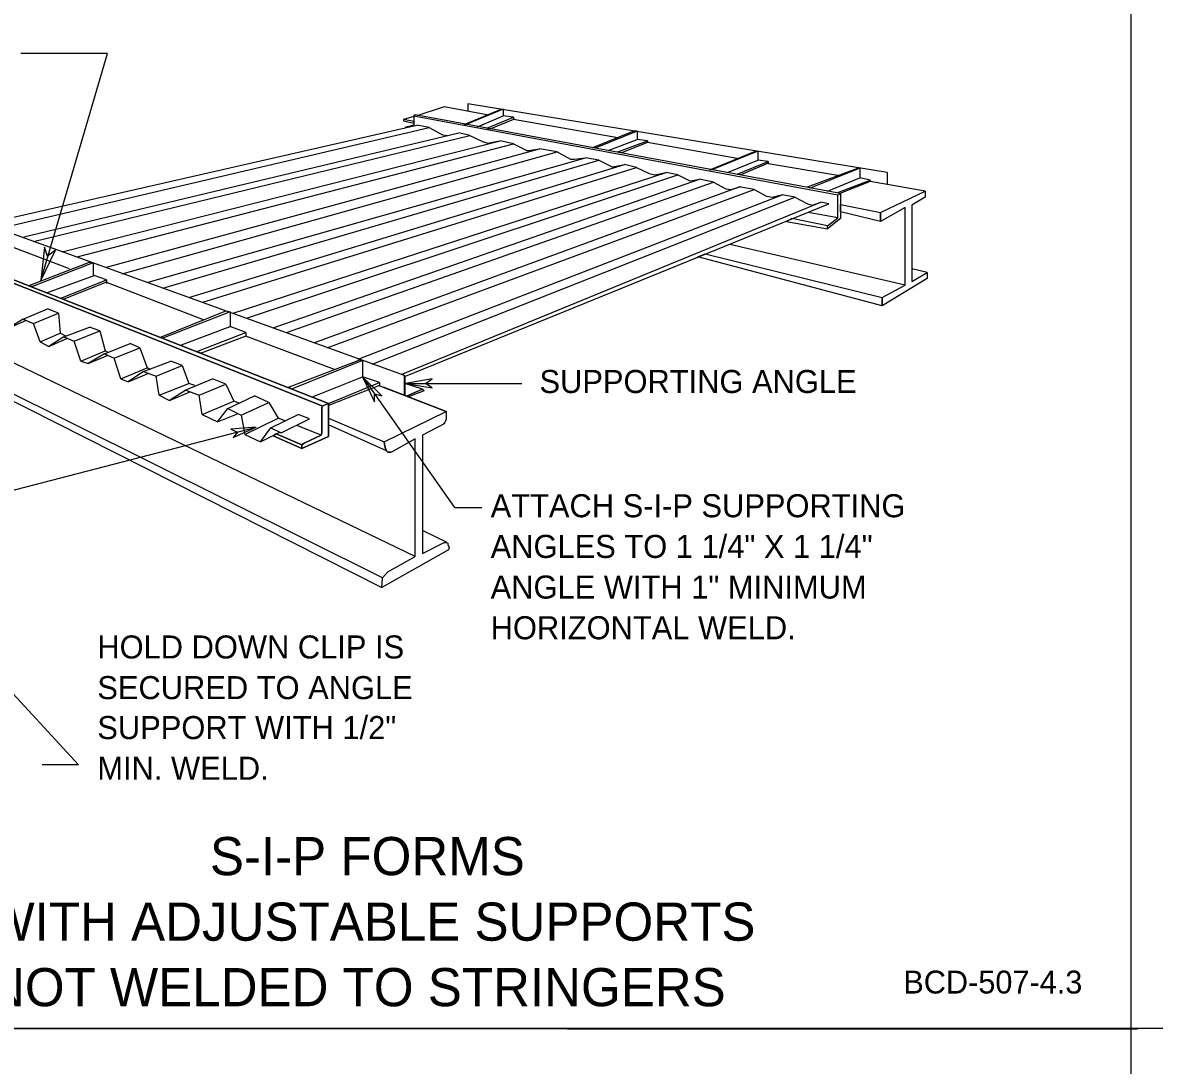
# Model space of a CAD drawing. Extents: x 528.16 to 531.11, y 154.42 to 156.25.
# Drawn here: x 529.899 to 530.401, y 155.399 to 155.861 of the extents above; entities that cross this region are included whole.
import ezdxf

# ---------------------------------------------------------------- set-up
doc = ezdxf.new("R2010")
doc.units = 0
doc.layers.add('Level 1', color=7, linetype='Continuous')
doc.layers.add('Level 4', color=7, linetype='Continuous')

msp = doc.modelspace()

# ---------------------------------------------------------------- linework, layer by layer
at = {"layer": 'Level 1'}
for p, q in [((529.93701, 155.84745), (529.89862, 155.84745)), ((529.90748, 155.74673), (529.93701, 155.84745)), ((529.9603, 155.72147), (529.9895, 155.73328)), ((529.99147, 155.73295), (529.96161, 155.72114)), ((529.9895, 155.73328), (529.99147, 155.73295)), ((529.96161, 155.72114), (529.9603, 155.72147)), ((529.97671, 155.71524), (529.99836, 155.72377)), ((529.99836, 155.72213), (529.97867, 155.71458)), ((529.99836, 155.72377), (529.99836, 155.72213)), ((529.97867, 155.71458), (529.97671, 155.71524)), ((530.0502, 155.70408), (530.09088, 155.64601)), ((530.06923, 155.70113), (530.12073, 155.70113)), ((530.0351, 155.69129), (530.0351, 155.69227)), ((529.87172, 155.64765), (530.00295, 155.68177)), ((530.09088, 155.64601), (530.10302, 155.64601)), ((529.83497, 155.62895), (529.92421, 155.53184)), ((529.92421, 155.53184), (529.90814, 155.53184)), ((529.36877, 155.41503), (530.3937, 155.4147))]:
    msp.add_line(p, q, dxfattribs=at)
for points in [[(529.90748, 155.74673), (529.91404, 155.76018), (529.91043, 155.75756), (529.90912, 155.7615)], [(530.0502, 155.70408), (530.05545, 155.69293), (530.05545, 155.69653), (530.05873, 155.69555)], [(530.06923, 155.70113), (530.08104, 155.69916), (530.07808, 155.70113), (530.08104, 155.7031)], [(530.00295, 155.68177), (529.9918, 155.68079), (529.99475, 155.67947), (529.99278, 155.67718)]]:
    msp.add_lwpolyline(points, close=True, dxfattribs=at)
at = {"layer": 'Level 4'}
for p, q in [((530.39075, 156.21161), (530.39075, 154.46227)), ((530.28281, 155.79463), (530.09678, 155.82514)), ((530.09678, 155.82514), (530.09678, 155.82186)), ((530.07349, 155.82022), (530.07283, 155.81989)), ((530.07349, 155.82022), (530.07283, 155.81989)), ((530.26214, 155.78545), (530.07349, 155.82022)), ((530.26214, 155.78545), (530.07349, 155.82022)), ((530.08629, 155.82383), (530.07415, 155.81989)), ((530.10531, 155.82022), (530.08629, 155.82383)), ((530.09514, 155.81596), (530.11155, 155.82285)), ((530.11253, 155.82285), (530.09613, 155.81596)), ((530.11155, 155.82285), (530.11253, 155.82285)), ((530.11253, 155.82285), (530.11253, 155.81989)), ((529.88255, 155.77199), (530.07415, 155.81563)), ((530.07283, 155.81957), (530.06824, 155.81825)), ((530.07283, 155.81727), (530.06824, 155.81825)), ((530.06824, 155.81825), (530.06824, 155.8176)), ((530.06824, 155.8176), (530.07283, 155.81661)), ((530.07283, 155.81563), (530.0689, 155.81465)), ((530.07283, 155.81989), (530.07283, 155.81563)), ((530.07283, 155.81989), (530.07316, 155.81989)), ((530.07316, 155.81989), (530.07283, 155.81989)), ((530.07283, 155.81989), (530.26083, 155.78479)), ((530.07283, 155.81989), (530.26083, 155.78479)), ((530.07283, 155.81661), (530.07283, 155.81727)), ((530.07972, 155.81465), (530.07415, 155.81563)), ((530.09613, 155.81596), (530.09514, 155.81596)), ((530.10105, 155.81497), (530.11253, 155.81989)), ((530.10531, 155.81432), (530.11713, 155.81924)), ((530.11713, 155.81825), (530.10663, 155.81399)), ((530.11713, 155.81924), (530.11253, 155.81989)), ((530.11713, 155.81924), (530.11713, 155.81825)), ((530.16339, 155.81005), (530.11713, 155.81825)), ((529.88944, 155.77003), (530.07972, 155.81465)), ((529.89993, 155.76609), (530.09285, 155.81235)), ((529.9042, 155.76412), (530.09777, 155.81104)), ((530.09777, 155.81104), (530.09285, 155.81235)), ((530.10663, 155.81399), (530.10531, 155.81432)), ((530.15223, 155.80579), (530.17093, 155.81333)), ((530.17192, 155.813), (530.15322, 155.80546)), ((530.17093, 155.81333), (530.17192, 155.813)), ((530.17192, 155.813), (530.17192, 155.8094)), ((529.91699, 155.75953), (530.11122, 155.80874)), ((529.92356, 155.75723), (530.11713, 155.80743)), ((529.93668, 155.75264), (530.12861, 155.80513)), ((530.11713, 155.80743), (530.11122, 155.80874)), ((530.13648, 155.80382), (530.12861, 155.80513)), ((530.15322, 155.80546), (530.15223, 155.80579)), ((530.15912, 155.80447), (530.17192, 155.8094)), ((530.16339, 155.80382), (530.17651, 155.80874)), ((530.17651, 155.80808), (530.16503, 155.80349)), ((530.17651, 155.80874), (530.17192, 155.8094)), ((530.17651, 155.80874), (530.17651, 155.80808)), ((530.21621, 155.80087), (530.17651, 155.80808)), ((529.94357, 155.74968), (530.13648, 155.80382)), ((529.95505, 155.74608), (530.14895, 155.80119)), ((529.96161, 155.74345), (530.15486, 155.80021)), ((530.15486, 155.80021), (530.14895, 155.80119)), ((530.16503, 155.80349), (530.16339, 155.80382)), ((530.20407, 155.79594), (530.22441, 155.80415)), ((530.22539, 155.80415), (530.20505, 155.79594)), ((530.21194, 155.79463), (530.22539, 155.80021)), ((530.22441, 155.80415), (530.22539, 155.80415)), ((530.22539, 155.80415), (530.22539, 155.80021)), ((530.22999, 155.79955), (530.22539, 155.80021)), ((529.9731, 155.73919), (530.16634, 155.79824)), ((529.97933, 155.73722), (530.17159, 155.79693)), ((530.17159, 155.79693), (530.16634, 155.79824)), ((530.20505, 155.79594), (530.20407, 155.79594)), ((530.21621, 155.79398), (530.22999, 155.79955)), ((530.22999, 155.7989), (530.21785, 155.79365)), ((530.22999, 155.79955), (530.22999, 155.7989)), ((530.26083, 155.79332), (530.22999, 155.79857)), ((530.24738, 155.7884), (530.26969, 155.7966)), ((530.27067, 155.7966), (530.24869, 155.78774)), ((530.26969, 155.7966), (530.27067, 155.7966)), ((530.27067, 155.7966), (530.27067, 155.79234)), ((529.99278, 155.7323), (530.18471, 155.79463)), ((529.99869, 155.73), (530.18996, 155.79365)), ((530.0105, 155.72573), (530.19948, 155.79168)), ((530.0164, 155.72377), (530.20571, 155.79037)), ((530.18996, 155.79365), (530.18471, 155.79463)), ((530.20571, 155.79037), (530.19948, 155.79168)), ((530.21785, 155.79365), (530.21621, 155.79398)), ((530.25623, 155.78643), (530.27067, 155.79234)), ((530.26083, 155.78577), (530.27526, 155.79135)), ((530.27526, 155.79069), (530.26181, 155.78545)), ((530.27526, 155.79135), (530.27067, 155.79234)), ((530.27526, 155.79135), (530.27526, 155.79069)), ((530.29954, 155.78643), (530.27526, 155.79069)), ((530.28281, 155.79463), (530.28281, 155.78938)), ((530.02854, 155.71917), (530.21719, 155.7884)), ((530.03445, 155.71688), (530.22375, 155.78709)), ((530.04823, 155.71195), (530.23622, 155.78479)), ((530.22375, 155.78709), (530.21719, 155.7884)), ((530.2418, 155.78381), (530.23622, 155.78479)), ((530.24869, 155.78774), (530.24738, 155.7884)), ((530.26181, 155.78545), (530.26083, 155.78577)), ((530.26083, 155.78479), (530.26214, 155.78545)), ((530.26083, 155.78479), (530.26214, 155.78545)), ((530.26083, 155.78479), (530.26214, 155.78545)), ((530.26083, 155.78479), (530.26214, 155.78545)), ((530.26083, 155.77462), (530.26083, 155.78479)), ((530.26214, 155.78545), (530.26214, 155.77429)), ((530.27986, 155.77692), (530.29954, 155.78643)), ((530.27986, 155.77692), (530.29954, 155.78643)), ((530.29954, 155.78643), (530.29954, 155.78381)), ((530.05446, 155.70966), (530.2418, 155.78381)), ((530.06726, 155.70507), (530.25328, 155.78151)), ((530.06923, 155.70441), (530.25689, 155.78085)), ((530.25689, 155.78085), (530.25328, 155.78151)), ((530.25427, 155.78118), (530.25427, 155.78118)), ((530.26214, 155.77724), (530.26214, 155.78052)), ((530.26214, 155.78052), (530.27986, 155.77692)), ((530.29954, 155.78381), (530.29364, 155.7802)), ((530.29364, 155.7802), (530.29364, 155.7464)), ((529.86647, 155.7779), (530.06857, 155.70474)), ((530.26083, 155.77462), (530.2477, 155.77692)), ((530.27986, 155.77298), (530.26214, 155.77724)), ((530.29068, 155.77921), (530.27986, 155.77298)), ((530.27986, 155.77298), (530.27986, 155.77692)), ((530.27986, 155.77692), (530.27986, 155.77298)), ((530.29068, 155.74476), (530.29068, 155.77921)), ((530.24049, 155.77429), (530.23819, 155.77298)), ((530.23819, 155.77298), (530.25623, 155.7697)), ((530.25623, 155.77101), (530.24049, 155.77429)), ((530.25623, 155.77101), (530.26083, 155.77462)), ((530.26214, 155.77429), (530.25623, 155.7697)), ((530.25623, 155.7697), (530.25623, 155.77101)), ((530.25623, 155.7697), (530.25623, 155.77101)), ((530.03248, 155.69096), (529.83825, 155.76839)), ((529.83825, 155.76839), (530.03248, 155.69096)), ((529.83825, 155.76839), (530.03248, 155.69096)), ((529.83924, 155.76904), (530.0351, 155.69227)), ((530.0351, 155.69227), (529.83924, 155.76904)), ((530.0351, 155.69227), (529.83924, 155.76904)), ((529.92028, 155.75198), (529.88287, 155.76609)), ((530.29068, 155.74476), (530.21293, 155.76281)), ((529.9019, 155.74444), (529.92913, 155.75493)), ((529.9019, 155.74444), (529.92913, 155.75493)), ((529.92913, 155.75493), (529.93077, 155.75461)), ((529.92913, 155.75493), (529.93077, 155.75461)), ((530.19882, 155.75723), (530.2021, 155.75854)), ((530.28051, 155.73558), (530.19882, 155.75723)), ((530.2021, 155.75854), (530.28051, 155.73919)), ((529.93077, 155.75461), (529.90387, 155.74411)), ((529.93077, 155.75461), (529.90387, 155.74411)), ((529.93077, 155.75461), (529.93077, 155.74903)), ((530.30052, 155.75034), (530.29364, 155.75198)), ((530.29364, 155.7464), (530.30052, 155.75034)), ((530.30052, 155.75034), (530.30052, 155.74772)), ((529.91043, 155.74148), (529.9311, 155.74903)), ((529.91601, 155.73886), (529.93668, 155.74706)), ((529.91601, 155.73886), (529.93668, 155.74706)), ((529.93668, 155.74608), (529.91765, 155.73853)), ((529.93668, 155.74608), (529.91765, 155.73853)), ((529.93668, 155.74706), (529.9311, 155.74903)), ((529.97966, 155.72934), (529.93635, 155.74608)), ((529.93668, 155.74706), (529.93668, 155.74542)), ((529.93668, 155.74706), (529.93668, 155.74542)), ((530.30052, 155.74772), (530.28051, 155.73558)), ((530.28051, 155.73919), (530.29068, 155.74476)), ((529.90387, 155.74411), (529.9019, 155.74444)), ((529.90387, 155.74411), (529.9019, 155.74444)), ((529.91765, 155.73853), (529.91601, 155.73886)), ((529.91765, 155.73853), (529.91601, 155.73886)), ((530.28051, 155.73919), (530.28051, 155.73558)), ((530.28051, 155.73558), (530.28051, 155.73919)), ((530.07349, 155.62436), (529.84941, 155.7323)), ((529.89961, 155.72967), (529.89337, 155.72573)), ((529.89961, 155.72967), (529.91043, 155.73426)), ((529.89961, 155.72967), (529.9042, 155.7277)), ((529.9042, 155.7277), (529.91535, 155.7323)), ((529.91535, 155.7323), (529.91043, 155.73426)), ((529.91535, 155.7323), (529.91601, 155.72344)), ((529.9603, 155.72147), (529.9895, 155.73328)), ((529.99147, 155.73295), (529.96161, 155.72114)), ((529.9895, 155.73328), (529.99147, 155.73295)), ((529.99147, 155.73295), (529.99147, 155.72606)), ((529.83235, 155.72508), (530.05873, 155.61058)), ((530.05906, 155.61484), (529.83301, 155.72737)), ((529.89337, 155.72573), (529.90092, 155.72902)), ((529.90715, 155.7195), (529.9042, 155.7277)), ((529.91765, 155.7218), (529.92913, 155.72606)), ((529.93373, 155.72442), (529.92913, 155.72606)), ((529.96982, 155.71819), (529.99147, 155.72639)), ((529.99836, 155.72377), (529.99147, 155.72639)), ((529.90715, 155.7195), (529.91601, 155.72344)), ((529.91765, 155.7218), (529.91109, 155.71753)), ((529.91109, 155.71753), (529.91929, 155.72114)), ((529.91864, 155.72213), (529.91601, 155.72344)), ((529.91765, 155.7218), (529.92224, 155.71983)), ((529.92224, 155.71983), (529.93373, 155.72442)), ((529.9252, 155.71097), (529.92224, 155.71983)), ((529.93373, 155.72442), (529.93602, 155.71556)), ((529.96161, 155.72114), (529.9603, 155.72147)), ((529.97671, 155.71524), (529.99836, 155.72377)), ((529.99836, 155.72213), (529.97867, 155.71458)), ((529.99836, 155.72377), (529.99836, 155.72213)), ((530.03773, 155.70736), (529.99836, 155.72213)), ((529.90715, 155.7195), (529.91109, 155.71753)), ((529.9252, 155.71097), (529.93602, 155.71556)), ((529.9357, 155.71425), (529.94718, 155.71884)), ((529.93734, 155.71491), (529.93602, 155.71556)), ((529.93996, 155.71228), (529.95144, 155.71688)), ((529.95144, 155.71688), (529.94718, 155.71884)), ((529.95144, 155.71688), (529.95472, 155.70802)), ((529.97867, 155.71458), (529.97671, 155.71524)), ((529.9252, 155.71097), (529.92848, 155.70999)), ((529.9357, 155.71425), (529.92848, 155.70999)), ((529.92848, 155.70999), (529.93734, 155.7136)), ((529.9357, 155.71425), (529.93996, 155.71228)), ((529.94291, 155.7031), (529.93996, 155.71228)), ((529.95308, 155.70638), (529.96522, 155.71097)), ((529.97014, 155.709), (529.96522, 155.71097)), ((530.01739, 155.69949), (530.04888, 155.71163)), ((530.0502, 155.7113), (530.0187, 155.6985)), ((530.04888, 155.71163), (530.0502, 155.7113)), ((530.0502, 155.7113), (530.0502, 155.70408)), ((529.94291, 155.7031), (529.95472, 155.70802)), ((529.95308, 155.70638), (529.94619, 155.70178)), ((529.94619, 155.70178), (529.95538, 155.70572)), ((529.95308, 155.70638), (529.95866, 155.70441)), ((529.95636, 155.70736), (529.95472, 155.70802)), ((529.95866, 155.70441), (529.97014, 155.709)), ((529.97014, 155.709), (529.9731, 155.70113)), ((530.06857, 155.70474), (530.06857, 155.69588)), ((529.94291, 155.7031), (529.94619, 155.70178)), ((529.95997, 155.69588), (529.95866, 155.70441)), ((529.95997, 155.69588), (529.9731, 155.70113)), ((529.97146, 155.69818), (529.9836, 155.7031)), ((529.97572, 155.70014), (529.9731, 155.70113)), ((529.97769, 155.69588), (529.9895, 155.7008)), ((529.9895, 155.7008), (529.9836, 155.7031)), ((529.9895, 155.7008), (529.99311, 155.69325)), ((530.0187, 155.6985), (530.01739, 155.69949)), ((530.02789, 155.69522), (530.0502, 155.70408)), ((530.0351, 155.69227), (530.05774, 155.70146)), ((530.05774, 155.70014), (530.0351, 155.69129)), ((530.05774, 155.70146), (530.0502, 155.70408)), ((530.05741, 155.70014), (530.08727, 155.68866)), ((530.05774, 155.70146), (530.05774, 155.70014)), ((530.08727, 155.68866), (530.05938, 155.69949)), ((530.0689, 155.70441), (530.0689, 155.69588)), ((530.0689, 155.69588), (530.0689, 155.70441)), ((530.0689, 155.69588), (530.0689, 155.70441)), ((530.0689, 155.70441), (530.0689, 155.70441)), ((530.07677, 155.6985), (530.0689, 155.70113)), ((529.95997, 155.69588), (529.96457, 155.69358)), ((529.97178, 155.69818), (529.96457, 155.69358)), ((529.96457, 155.69358), (529.97408, 155.69752)), ((529.97178, 155.69818), (529.97769, 155.69588)), ((529.979, 155.68735), (529.97769, 155.69588)), ((529.99049, 155.68997), (530.0023, 155.69555)), ((530.00853, 155.6926), (530.0023, 155.69555)), ((530.06857, 155.69588), (530.0689, 155.69588)), ((530.06988, 155.69555), (530.07677, 155.6985)), ((530.07677, 155.6985), (530.06988, 155.69555)), ((530.06988, 155.69555), (530.07677, 155.6985)), ((530.07054, 155.69522), (530.06988, 155.69555)), ((530.07743, 155.69785), (530.07054, 155.69522)), ((529.979, 155.68735), (529.99311, 155.69325)), ((529.98589, 155.68407), (529.99049, 155.68997)), ((529.99049, 155.68997), (529.99639, 155.68702)), ((529.99573, 155.69227), (529.99311, 155.69325)), ((529.99639, 155.68702), (530.00853, 155.6926)), ((530.00853, 155.6926), (530.0128, 155.68571)), ((530.03215, 155.69063), (530.03281, 155.69129)), ((530.03281, 155.69129), (530.03215, 155.69063)), ((530.03281, 155.69129), (530.03215, 155.69063)), ((530.03281, 155.69129), (530.03215, 155.69063)), ((530.03215, 155.69063), (530.03281, 155.69129)), ((530.03248, 155.69096), (530.03215, 155.69063)), ((530.03215, 155.67915), (530.03215, 155.69063)), ((530.03215, 155.67915), (530.03215, 155.69063)), ((530.03215, 155.69063), (530.03215, 155.67915)), ((530.03215, 155.69063), (530.03215, 155.67915)), ((530.03215, 155.69063), (530.03215, 155.67915)), ((530.03248, 155.69096), (530.03281, 155.69129)), ((530.03281, 155.69129), (530.0351, 155.69227)), ((530.0351, 155.69227), (530.03281, 155.69129)), ((530.03281, 155.69129), (530.0351, 155.69227)), ((530.0351, 155.69227), (530.03281, 155.69129)), ((530.03281, 155.69129), (530.0351, 155.69227)), ((530.0351, 155.69227), (530.0351, 155.67751)), ((530.0351, 155.67751), (530.0351, 155.69227)), ((530.0351, 155.67751), (530.0351, 155.69227)), ((530.0351, 155.69129), (530.0351, 155.69227)), ((529.979, 155.68735), (529.98589, 155.68407)), ((529.98589, 155.68407), (529.99475, 155.68768)), ((529.99639, 155.68702), (529.99803, 155.67849)), ((529.99803, 155.67849), (530.0128, 155.68571)), ((530.00951, 155.68144), (530.02165, 155.68735)), ((530.01608, 155.6844), (530.0128, 155.68571)), ((530.01411, 155.67915), (530.02657, 155.68538)), ((530.02657, 155.68538), (530.02165, 155.68735)), ((530.0351, 155.68571), (530.05971, 155.67521)), ((530.0351, 155.68276), (530.0351, 155.68571)), ((530.05971, 155.67521), (530.08727, 155.68866)), ((530.00492, 155.67521), (530.00951, 155.68144)), ((530.00492, 155.67521), (530.01345, 155.67947)), ((530.00951, 155.68144), (530.01411, 155.67915)), ((530.03182, 155.67816), (530.021, 155.68243)), ((530.0607, 155.67127), (530.0351, 155.68276)), ((530.08661, 155.68341), (530.07677, 155.67816)), ((529.99803, 155.67849), (530.00492, 155.67521)), ((530.0105, 155.67783), (530.01181, 155.67882)), ((530.0105, 155.67783), (530.01181, 155.67882)), ((530.01181, 155.67882), (530.0105, 155.67783)), ((530.02329, 155.67226), (530.0105, 155.67783)), ((530.0105, 155.67783), (530.02329, 155.67226)), ((530.01181, 155.67882), (530.02329, 155.6739)), ((530.02329, 155.6739), (530.01181, 155.67882)), ((530.0351, 155.67751), (530.02329, 155.67226)), ((530.02329, 155.67226), (530.0351, 155.67751)), ((530.02329, 155.67226), (530.0351, 155.67751)), ((530.02329, 155.6739), (530.02428, 155.67455)), ((530.02428, 155.67455), (530.02329, 155.6739)), ((530.02428, 155.67455), (530.02329, 155.6739)), ((530.02428, 155.67455), (530.03182, 155.67816)), ((530.03182, 155.67816), (530.02428, 155.67455)), ((530.03182, 155.67816), (530.02428, 155.67455)), ((530.03182, 155.67816), (530.03215, 155.67915)), ((530.03215, 155.67915), (530.03182, 155.67816)), ((530.03215, 155.67915), (530.03182, 155.67816)), ((530.07349, 155.67652), (530.06299, 155.67062)), ((530.07349, 155.62436), (530.07349, 155.67652)), ((530.07677, 155.67816), (530.07677, 155.62567)), ((530.02329, 155.67226), (530.02329, 155.6739)), ((530.02329, 155.6739), (530.02329, 155.67226)), ((530.02329, 155.6739), (530.02329, 155.67226)), ((530.02329, 155.67226), (530.02329, 155.6739)), ((530.02329, 155.6739), (530.02329, 155.67226)), ((530.06299, 155.67062), (530.06266, 155.67062)), ((530.0876, 155.63059), (530.07677, 155.63584)), ((530.07677, 155.62567), (530.08629, 155.63059)), ((530.08825, 155.62731), (530.05873, 155.61058)), ((530.06135, 155.61747), (530.07349, 155.62436)), ((530.05873, 155.61058), (530.05906, 155.61484)), ((530.05873, 155.61058), (530.05906, 155.61484)), ((530.05906, 155.61484), (530.06135, 155.61747)), ((528.34022, 155.41503), (531.09318, 155.41503))]:
    msp.add_line(p, q, dxfattribs=at)
for points in [[(530.07972, 155.81465), (530.08563, 155.81136), (530.08793, 155.81104), (530.09285, 155.81235)], [(530.09777, 155.81104), (530.10335, 155.80841), (530.10564, 155.80776), (530.11089, 155.80874)], [(530.11713, 155.80743), (530.12303, 155.80447), (530.12369, 155.80447), (530.12861, 155.80513)], [(530.13648, 155.80382), (530.14239, 155.80054), (530.14403, 155.80054), (530.14895, 155.80119)], [(530.15486, 155.80021), (530.16076, 155.79726), (530.16109, 155.79726), (530.16634, 155.79824)], [(530.17159, 155.79693), (530.17717, 155.7943), (530.17979, 155.79365), (530.18471, 155.79463)], [(530.18996, 155.79365), (530.19521, 155.79102), (530.19718, 155.79135), (530.19948, 155.79168)], [(530.20571, 155.79037), (530.21129, 155.78741), (530.21358, 155.78709), (530.21752, 155.7884)], [(530.22375, 155.78709), (530.22933, 155.78413), (530.23196, 155.78381), (530.23589, 155.78479)], [(530.2418, 155.78381), (530.24738, 155.78085), (530.24967, 155.7802), (530.25328, 155.78151)], [(530.0689, 155.70441), (530.0689, 155.70441), (530.06857, 155.70474)], [(530.07677, 155.6985), (530.0771, 155.69818), (530.07743, 155.69818)], [(530.08727, 155.68866), (530.08727, 155.68735), (530.08727, 155.68636), (530.08727, 155.68538), (530.08694, 155.6844), (530.08661, 155.68374), (530.08596, 155.68308)], [(530.05971, 155.67521), (530.06004, 155.67324), (530.06037, 155.67226), (530.0607, 155.67127), (530.06135, 155.67062), (530.06266, 155.67062)], [(530.06266, 155.67062), (530.06135, 155.67062), (530.0607, 155.67127), (530.06037, 155.67226), (530.06004, 155.67324), (530.05971, 155.67521)], [(530.08629, 155.63059), (530.08727, 155.63059), (530.08793, 155.63026), (530.08793, 155.62961), (530.08858, 155.62829), (530.08825, 155.62731)]]:
    msp.add_lwpolyline(points, dxfattribs=at)

# ---------------------------------------------------------------- texts
at = {"layer": 'Level 1'}
for s, height, p in [('SUPPORTING ANGLE', 0.0102283, (530.12861, 155.69686)), ('ATTACH S-I-P SUPPORTING ', 0.0102283, (530.10696, 155.64174)), ('ANGLES TO 1 1/4" X 1 1/4" ', 0.0102283, (530.10696, 155.6237)), ('ANGLE WITH 1" MINIMUM ', 0.0102283, (530.10696, 155.60566)), ('HORIZONTAL WELD.', 0.0102283, (530.10696, 155.58761)), ('HOLD DOWN CLIP IS ', 0.0102283, (529.93256, 155.57908)), ('SECURED TO ANGLE ', 0.0102283, (529.93256, 155.56104)), ('SUPPORT WITH 1/2"', 0.0102283, (529.93256, 155.54332)), ('MIN. WELD.', 0.010228, (529.93256, 155.52528)), ('S-I-P FORMS', 0.0169331, (529.98248, 155.48295)), ('WITH ADJUSTABLE SUPPORTS', 0.0169331, (529.88339, 155.45388)), ('NOT WELDED TO STRINGERS', 0.0169331, (529.88408, 155.42481)), ('BCD-507-4.3', 0.0101713, (530.28992, 155.43044))]:
    msp.add_text(s, height=height, dxfattribs=at).set_placement(p)

doc.saveas('drawing.dxf')
